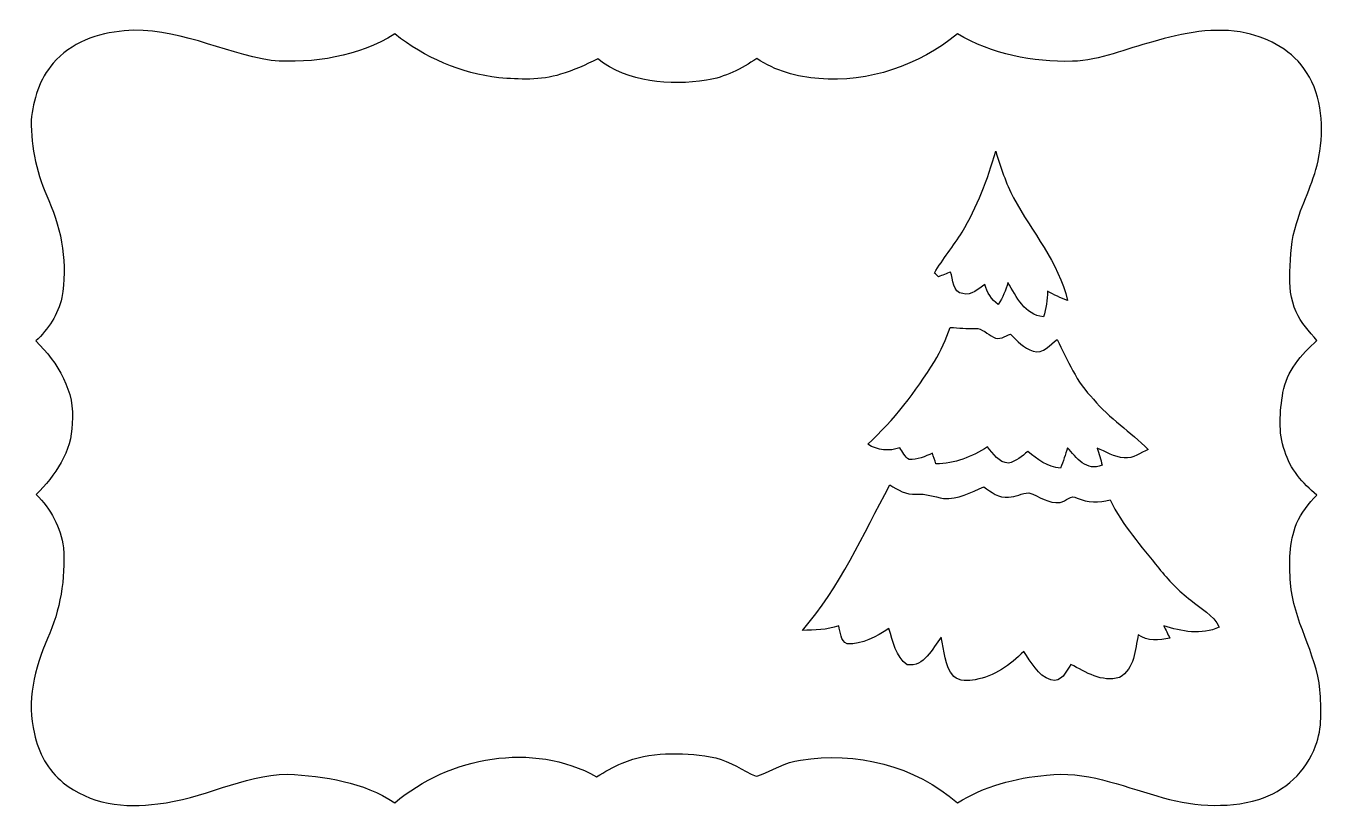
# Model space of a CAD drawing. Header units: centimetres. Extents: x -13.3 to 13.2, y -8 to 8.
import ezdxf

# ---------------------------------------------------------------- set-up
doc = ezdxf.new("R2010")
doc.units = ezdxf.units.CM
doc.header["$MEASUREMENT"] = 0
doc.layers.add('Camada 1', color=7, linetype='Continuous')

msp = doc.modelspace()

# ---------------------------------------------------------------- linework, layer by layer
at = {"layer": 'Camada 1', "color": 232}
for points, knots in [([(-12.77197, 7.233), (-12.41884, 7.65845), (-11.86004, 7.85283), (-11.32346, 7.89622), (-11.32346, 7.89622), (-10.275, 7.99747), (-9.32321, 7.4482), (-8.31074, 7.28839), (-8.31074, 7.28839), (-7.44326, 7.22418), (-6.53309, 7.372), (-5.78344, 7.83308), (-5.78344, 7.83308), (-5.17349, 7.34413), (-4.42842, 7.0298), (-3.65301, 6.9342), (-3.65301, 6.9342), (-3.23532, 6.90668), (-2.79894, 6.87564), (-2.39466, 7.00969), (-2.39466, 7.00969), (-2.13219, 7.09048), (-1.8796, 7.19949), (-1.63442, 7.32367), (-1.63442, 7.32367), (-1.00965, 6.83366), (-0.16334, 6.77192), (0.59514, 6.88657), (0.59514, 6.88657), (0.96802, 6.94725), (1.30986, 7.1187), (1.6189, 7.33072), (1.6189, 7.33072), (1.99425, 7.07707), (2.44475, 6.95325), (2.89348, 6.92044), (2.89348, 6.92044), (3.91019, 6.82907), (4.93924, 7.19561), (5.72523, 7.83308), (5.72523, 7.83308), (6.43361, 7.42244), (7.26405, 7.25452), (8.07755, 7.27392), (8.07755, 7.27392), (8.64905, 7.29086), (9.1761, 7.53463), (9.72291, 7.67327), (9.72291, 7.67327), (10.33498, 7.85742), (10.99326, 7.98689), (11.62932, 7.85177), (11.62932, 7.85177), (12.11721, 7.74135), (12.59769, 7.48242), (12.86757, 7.04709), (12.86757, 7.04709), (13.19389, 6.54191), (13.22564, 5.90479), (13.12122, 5.32694), (13.12122, 5.32694), (13.04325, 4.84611), (12.79313, 4.41748), (12.66225, 3.95182), (12.66225, 3.95182), (12.55536, 3.63432), (12.53631, 3.296), (12.52608, 2.96369), (12.52608, 2.96369), (12.51514, 2.68781), (12.53631, 2.40065), (12.65731, 2.14806), (12.65731, 2.14806), (12.74551, 1.92017), (12.92472, 1.74554), (13.07994, 1.56175), (13.07994, 1.56175), (12.76279, 1.27564), (12.46046, 0.93027), (12.38356, 0.4953), (12.38356, 0.4953), (12.3257, 0.10019), (12.27843, -0.31997), (12.42272, -0.70379), (12.42272, -0.70379), (12.52714, -1.07174), (12.79172, -1.36207), (13.07747, -1.60373), (13.07747, -1.60373), (12.9159, -1.77941), (12.75186, -1.96391), (12.66331, -2.18863), (12.66331, -2.18863), (12.50597, -2.57034), (12.51514, -2.99755), (12.53843, -3.40219), (12.53843, -3.40219), (12.59417, -4.16913), (13.06407, -4.82776), (13.14274, -5.58906), (13.14274, -5.58906), (13.16743, -5.97076), (13.19459, -6.37364), (13.05207, -6.7377), (13.05207, -6.7377), (12.87074, -7.26122), (12.41495, -7.66762), (11.89284, -7.83731), (11.89284, -7.83731), (11.21022, -8.02993), (10.4782, -7.97242), (9.80757, -7.75935), (9.80757, -7.75935), (9.07239, -7.55756), (8.32838, -7.23441), (7.54944, -7.33742), (7.54944, -7.33742), (6.91056, -7.3921), (6.27133, -7.56038), (5.72523, -7.90504), (5.72523, -7.90504), (4.86375, -7.14269), (3.64067, -6.84142), (2.51495, -7.02839), (2.51495, -7.02839), (2.20169, -7.0672), (1.93428, -7.24641), (1.64253, -7.34977), (1.64253, -7.34977), (1.5942, -7.36565), (1.54764, -7.33495), (1.5053, -7.31732), (1.5053, -7.31732), (1.23613, -7.17797), (0.97578, -7.00193), (0.66992, -6.95784), (0.66992, -6.95784), (0.07232, -6.86541), (-0.56656, -6.85306), (-1.13418, -7.08977), (-1.13418, -7.08977), (-1.31586, -7.16809), (-1.48731, -7.26722), (-1.65664, -7.36882), (-1.65664, -7.36882), (-2.96369, -6.63892), (-4.66937, -6.96101), (-5.78626, -7.90187), (-5.78626, -7.90187), (-6.42832, -7.47219), (-7.22383, -7.35824), (-7.97807, -7.31344), (-7.97807, -7.31344), (-8.89952, -7.33672), (-9.72361, -7.83096), (-10.63449, -7.92127), (-10.63449, -7.92127), (-11.29771, -8.02534), (-12.03642, -7.92515), (-12.56982, -7.49018), (-12.56982, -7.49018), (-12.87357, -7.23653), (-13.08417, -6.87705), (-13.15685, -6.48758), (-13.15685, -6.48758), (-13.33041, -5.83036), (-13.15085, -5.14632), (-12.88838, -4.53954), (-12.88838, -4.53954), (-12.62944, -3.95922), (-12.52079, -3.31505), (-12.56312, -2.68182), (-12.56312, -2.68182), (-12.62027, -2.26801), (-12.821, -1.88313), (-13.12122, -1.59314), (-13.12122, -1.59314), (-12.73351, -1.20403), (-12.38814, -0.71261), (-12.38638, -0.14041), (-12.38638, -0.14041), (-12.31335, 0.50906), (-12.68024, 1.11196), (-13.12615, 1.55081), (-13.12615, 1.55081), (-12.87427, 1.79246), (-12.67213, 2.09021), (-12.59805, 2.43664), (-12.59805, 2.43664), (-12.47704, 3.10656), (-12.58711, 3.804), (-12.86439, 4.42207), (-12.86439, 4.42207), (-13.09652, 4.93783), (-13.22775, 5.50122), (-13.22529, 6.06778), (-13.22529, 6.06778), (-13.18154, 6.48652), (-13.05842, 6.91233), (-12.77197, 7.233), (-12.77197, 7.233), (-12.77197, 7.233), (-12.77197, 7.233), (-12.77197, 7.233)], [0, 0, 0, 0, 0.01923077, 0.01923077, 0.01923077, 0.01923077, 0.03846154, 0.03846154, 0.03846154, 0.03846154, 0.05769231, 0.05769231, 0.05769231, 0.05769231, 0.07692308, 0.07692308, 0.07692308, 0.07692308, 0.09615385, 0.09615385, 0.09615385, 0.09615385, 0.11538462, 0.11538462, 0.11538462, 0.11538462, 0.13461538, 0.13461538, 0.13461538, 0.13461538, 0.15384615, 0.15384615, 0.15384615, 0.15384615, 0.17307692, 0.17307692, 0.17307692, 0.17307692, 0.19230769, 0.19230769, 0.19230769, 0.19230769, 0.21153846, 0.21153846, 0.21153846, 0.21153846, 0.23076923, 0.23076923, 0.23076923, 0.23076923, 0.25, 0.25, 0.25, 0.25, 0.26923077, 0.26923077, 0.26923077, 0.26923077, 0.28846154, 0.28846154, 0.28846154, 0.28846154, 0.30769231, 0.30769231, 0.30769231, 0.30769231, 0.32692308, 0.32692308, 0.32692308, 0.32692308, 0.34615385, 0.34615385, 0.34615385, 0.34615385, 0.36538462, 0.36538462, 0.36538462, 0.36538462, 0.38461538, 0.38461538, 0.38461538, 0.38461538, 0.40384615, 0.40384615, 0.40384615, 0.40384615, 0.42307692, 0.42307692, 0.42307692, 0.42307692, 0.44230769, 0.44230769, 0.44230769, 0.44230769, 0.46153846, 0.46153846, 0.46153846, 0.46153846, 0.48076923, 0.48076923, 0.48076923, 0.48076923, 0.5, 0.5, 0.5, 0.5, 0.51923077, 0.51923077, 0.51923077, 0.51923077, 0.53846154, 0.53846154, 0.53846154, 0.53846154, 0.55769231, 0.55769231, 0.55769231, 0.55769231, 0.57692308, 0.57692308, 0.57692308, 0.57692308, 0.59615385, 0.59615385, 0.59615385, 0.59615385, 0.61538462, 0.61538462, 0.61538462, 0.61538462, 0.63461538, 0.63461538, 0.63461538, 0.63461538, 0.65384615, 0.65384615, 0.65384615, 0.65384615, 0.67307692, 0.67307692, 0.67307692, 0.67307692, 0.69230769, 0.69230769, 0.69230769, 0.69230769, 0.71153846, 0.71153846, 0.71153846, 0.71153846, 0.73076923, 0.73076923, 0.73076923, 0.73076923, 0.75, 0.75, 0.75, 0.75, 0.76923077, 0.76923077, 0.76923077, 0.76923077, 0.78846154, 0.78846154, 0.78846154, 0.78846154, 0.80769231, 0.80769231, 0.80769231, 0.80769231, 0.82692308, 0.82692308, 0.82692308, 0.82692308, 0.84615385, 0.84615385, 0.84615385, 0.84615385, 0.86538462, 0.86538462, 0.86538462, 0.86538462, 0.88461538, 0.88461538, 0.88461538, 0.88461538, 0.90384615, 0.90384615, 0.90384615, 0.90384615, 0.92307692, 0.92307692, 0.92307692, 0.92307692, 0.94230769, 0.94230769, 0.94230769, 0.94230769, 0.96153846, 0.96153846, 0.96153846, 0.96153846, 1, 1, 1, 1]), ([(5.82119, 3.77754), (5.64127, 3.49179), (5.42643, 3.22933), (5.25321, 2.93934), (5.25321, 2.93934), (5.28038, 2.91465), (5.30754, 2.8896), (5.33506, 2.8642), (5.33506, 2.8642), (5.41902, 2.89595), (5.50263, 2.92806), (5.58624, 2.96016), (5.58624, 2.96016), (5.6328, 2.81658), (5.62786, 2.54071), (5.83424, 2.51954), (5.83424, 2.51954), (6.01804, 2.47262), (6.15033, 2.61832), (6.28791, 2.70686), (6.28791, 2.70686), (6.32954, 2.54247), (6.42091, 2.39642), (6.56131, 2.2987), (6.56131, 2.2987), (6.65162, 2.43558), (6.71618, 2.58727), (6.75887, 2.74532), (6.75887, 2.74532), (6.92785, 2.45322), (7.10318, 2.08527), (7.48347, 2.04364), (7.48347, 2.04364), (7.54168, 2.21262), (7.56602, 2.39007), (7.56849, 2.56857), (7.56849, 2.56857), (7.70149, 2.49661), (7.8366, 2.42993), (7.97913, 2.37666), (7.97913, 2.37666), (7.79498, 3.16301), (7.2524, 3.78425), (6.87246, 4.47675), (6.87246, 4.47675), (6.71336, 4.77943), (6.61247, 5.10857), (6.50875, 5.43348), (6.50875, 5.43348), (6.34577, 4.85704), (6.12987, 4.2926), (5.82119, 3.77754), (5.82119, 3.77754), (5.82119, 3.77754), (5.82119, 3.77754), (5.82119, 3.77754)], [0, 0, 0, 0, 0.06666667, 0.06666667, 0.06666667, 0.06666667, 0.13333333, 0.13333333, 0.13333333, 0.13333333, 0.2, 0.2, 0.2, 0.2, 0.26666667, 0.26666667, 0.26666667, 0.26666667, 0.33333333, 0.33333333, 0.33333333, 0.33333333, 0.4, 0.4, 0.4, 0.4, 0.46666667, 0.46666667, 0.46666667, 0.46666667, 0.53333333, 0.53333333, 0.53333333, 0.53333333, 0.6, 0.6, 0.6, 0.6, 0.66666667, 0.66666667, 0.66666667, 0.66666667, 0.73333333, 0.73333333, 0.73333333, 0.73333333, 0.8, 0.8, 0.8, 0.8, 0.86666667, 0.86666667, 0.86666667, 0.86666667, 1, 1, 1, 1]), ([(5.58024, 1.82809), (5.48957, 1.58856), (5.39468, 1.34867), (5.2578, 1.13101), (5.2578, 1.13101), (4.87116, 0.51435), (4.42701, -0.0702), (3.88973, -0.56444), (3.88973, -0.56444), (4.09187, -0.68862), (4.32752, -0.71543), (4.54942, -0.63606), (4.54942, -0.63606), (4.60516, -0.72002), (4.64749, -0.82056), (4.73781, -0.87454), (4.73781, -0.87454), (4.90784, -0.88406), (5.06448, -0.81527), (5.21476, -0.74612), (5.21476, -0.74612), (5.23557, -0.81703), (5.26309, -0.89182), (5.28673, -0.96308), (5.28673, -0.96308), (5.66667, -0.96449), (6.02474, -0.82197), (6.33977, -0.61736), (6.33977, -0.61736), (6.45231, -0.75812), (6.57542, -0.93909), (6.77192, -0.95215), (6.77192, -0.95215), (6.92221, -0.9144), (7.04603, -0.81033), (7.1635, -0.71226), (7.1635, -0.71226), (7.36353, -0.86783), (7.5699, -1.0347), (7.83449, -1.05304), (7.83449, -1.05304), (7.89023, -0.91616), (7.93468, -0.77505), (7.97807, -0.63394), (7.97807, -0.63394), (8.15269, -0.84102), (8.37247, -1.12995), (8.68362, -0.99307), (8.68362, -0.99307), (8.6614, -0.87242), (8.61765, -0.75706), (8.58167, -0.64064), (8.58167, -0.64064), (8.76194, -0.71402), (8.93621, -0.83114), (9.13624, -0.84102), (9.13624, -0.84102), (9.32286, -0.8636), (9.47067, -0.73977), (9.62907, -0.66781), (9.62907, -0.66781), (9.26465, -0.31538), (8.83602, -0.03175), (8.50688, 0.35807), (8.50688, 0.35807), (8.16575, 0.70238), (7.97454, 1.15358), (7.76464, 1.5815), (7.76464, 1.5815), (7.61612, 1.47285), (7.48665, 1.27776), (7.27428, 1.34373), (7.27428, 1.34373), (7.08342, 1.403), (6.94267, 1.54658), (6.81461, 1.69157), (6.81461, 1.69157), (6.70419, 1.65312), (6.57684, 1.55116), (6.46218, 1.63019), (6.46218, 1.63019), (6.33695, 1.68346), (6.23605, 1.81292), (6.09106, 1.80728), (6.09106, 1.80728), (5.92032, 1.80058), (5.75028, 1.81786), (5.58024, 1.82809), (5.58024, 1.82809), (5.58024, 1.82809), (5.58024, 1.82809), (5.58024, 1.82809)], [0, 0, 0, 0, 0.04166667, 0.04166667, 0.04166667, 0.04166667, 0.08333333, 0.08333333, 0.08333333, 0.08333333, 0.125, 0.125, 0.125, 0.125, 0.16666667, 0.16666667, 0.16666667, 0.16666667, 0.20833333, 0.20833333, 0.20833333, 0.20833333, 0.25, 0.25, 0.25, 0.25, 0.29166667, 0.29166667, 0.29166667, 0.29166667, 0.33333333, 0.33333333, 0.33333333, 0.33333333, 0.375, 0.375, 0.375, 0.375, 0.41666667, 0.41666667, 0.41666667, 0.41666667, 0.45833333, 0.45833333, 0.45833333, 0.45833333, 0.5, 0.5, 0.5, 0.5, 0.54166667, 0.54166667, 0.54166667, 0.54166667, 0.58333333, 0.58333333, 0.58333333, 0.58333333, 0.625, 0.625, 0.625, 0.625, 0.66666667, 0.66666667, 0.66666667, 0.66666667, 0.70833333, 0.70833333, 0.70833333, 0.70833333, 0.75, 0.75, 0.75, 0.75, 0.79166667, 0.79166667, 0.79166667, 0.79166667, 0.83333333, 0.83333333, 0.83333333, 0.83333333, 0.875, 0.875, 0.875, 0.875, 0.91666667, 0.91666667, 0.91666667, 0.91666667, 1, 1, 1, 1]), ([(4.34234, -1.39735), (3.79377, -2.41617), (3.31964, -3.49391), (2.5527, -4.3748), (2.5527, -4.3748), (2.80211, -4.36668), (3.05788, -4.36633), (3.296, -4.28202), (3.296, -4.28202), (3.33692, -4.40372), (3.32528, -4.58999), (3.4671, -4.64714), (3.4671, -4.64714), (3.78107, -4.66725), (4.064, -4.49686), (4.32188, -4.3374), (4.32188, -4.3374), (4.4129, -4.59458), (4.45876, -4.91314), (4.69724, -5.07753), (4.69724, -5.07753), (5.05495, -5.1248), (5.20629, -4.7438), (5.39538, -4.51379), (5.39538, -4.51379), (5.45924, -4.78719), (5.45606, -5.09552), (5.65115, -5.31883), (5.65115, -5.31883), (5.77039, -5.42114), (5.94607, -5.4035), (6.08894, -5.38198), (6.08894, -5.38198), (6.47806, -5.31883), (6.80932, -5.07753), (7.08237, -4.80589), (7.08237, -4.80589), (7.23829, -5.01579), (7.36282, -5.29907), (7.6334, -5.38304), (7.6334, -5.38304), (7.85777, -5.45888), (7.94632, -5.21017), (8.04862, -5.07012), (8.04862, -5.07012), (8.35378, -5.22993), (8.6801, -5.44266), (9.04028, -5.33647), (9.04028, -5.33647), (9.35143, -5.16043), (9.3599, -4.77132), (9.42446, -4.46299), (9.42446, -4.46299), (9.61743, -4.59599), (9.85202, -4.58258), (10.07039, -4.53002), (10.07039, -4.53002), (10.03018, -4.44676), (9.9882, -4.36457), (9.9448, -4.28307), (9.9448, -4.28307), (10.30887, -4.39208), (10.72303, -4.47851), (11.0811, -4.30601), (11.0811, -4.30601), (10.96045, -4.05589), (10.70257, -3.92395), (10.49937, -3.75285), (10.49937, -3.75285), (10.2496, -3.57011), (10.03935, -3.34045), (9.84709, -3.09951), (9.84709, -3.09951), (9.48866, -2.65183), (9.0992, -2.21897), (8.84767, -1.69862), (8.84767, -1.69862), (8.62718, -1.76953), (8.38694, -1.75966), (8.17527, -1.66405), (8.17527, -1.66405), (8.04862, -1.58538), (7.94632, -1.73073), (7.82673, -1.75331), (7.82673, -1.75331), (7.58931, -1.78541), (7.3974, -1.62913), (7.18679, -1.5554), (7.18679, -1.5554), (7.04568, -1.56951), (6.91444, -1.63971), (6.77122, -1.64712), (6.77122, -1.64712), (6.57401, -1.66758), (6.41491, -1.54234), (6.26639, -1.43475), (6.26639, -1.43475), (6.00322, -1.55046), (5.73476, -1.69157), (5.43877, -1.67534), (5.43877, -1.67534), (5.25392, -1.63548), (5.07153, -1.57057), (4.87962, -1.58574), (4.87962, -1.58574), (4.67854, -1.59949), (4.50391, -1.50107), (4.34234, -1.39735)], [0, 0, 0, 0, 0.03571429, 0.03571429, 0.03571429, 0.03571429, 0.07142857, 0.07142857, 0.07142857, 0.07142857, 0.10714286, 0.10714286, 0.10714286, 0.10714286, 0.14285714, 0.14285714, 0.14285714, 0.14285714, 0.17857143, 0.17857143, 0.17857143, 0.17857143, 0.21428571, 0.21428571, 0.21428571, 0.21428571, 0.25, 0.25, 0.25, 0.25, 0.28571429, 0.28571429, 0.28571429, 0.28571429, 0.32142857, 0.32142857, 0.32142857, 0.32142857, 0.35714286, 0.35714286, 0.35714286, 0.35714286, 0.39285714, 0.39285714, 0.39285714, 0.39285714, 0.42857143, 0.42857143, 0.42857143, 0.42857143, 0.46428571, 0.46428571, 0.46428571, 0.46428571, 0.5, 0.5, 0.5, 0.5, 0.53571429, 0.53571429, 0.53571429, 0.53571429, 0.57142857, 0.57142857, 0.57142857, 0.57142857, 0.60714286, 0.60714286, 0.60714286, 0.60714286, 0.64285714, 0.64285714, 0.64285714, 0.64285714, 0.67857143, 0.67857143, 0.67857143, 0.67857143, 0.71428571, 0.71428571, 0.71428571, 0.71428571, 0.75, 0.75, 0.75, 0.75, 0.78571429, 0.78571429, 0.78571429, 0.78571429, 0.82142857, 0.82142857, 0.82142857, 0.82142857, 0.85714286, 0.85714286, 0.85714286, 0.85714286, 0.89285714, 0.89285714, 0.89285714, 0.89285714, 0.92857143, 0.92857143, 0.92857143, 0.92857143, 1, 1, 1, 1])]:
    msp.add_open_spline(points, degree=3, knots=knots, dxfattribs=at)

doc.saveas('drawing.dxf')
